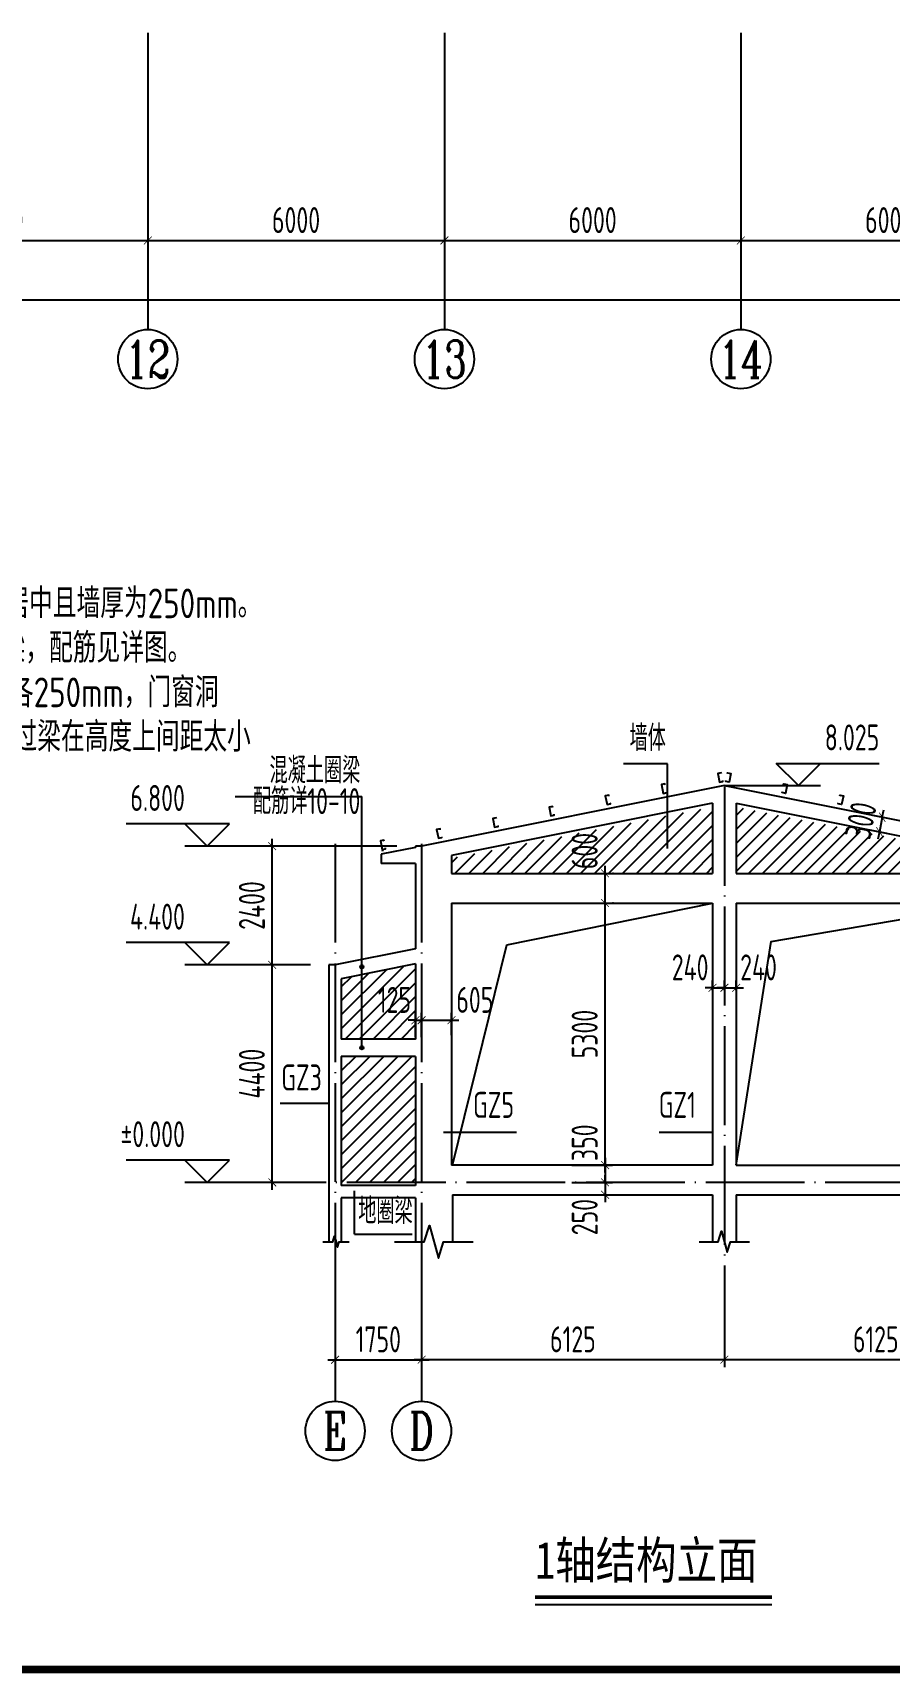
# Model space of a CAD drawing. Extents: x -159214 to 158333, y 7819 to 689505.
# Drawn here: x 98633 to 115959, y 135244 to 168420 of the extents above; entities that cross this region are included whole.
import ezdxf
from ezdxf.enums import TextEntityAlignment as Align

# ---------------------------------------------------------------- set-up
doc = ezdxf.new("R2010")
doc.units = 0
doc.header["$LTSCALE"] = 1000
doc.header["$PDMODE"] = 3
doc.linetypes.add('DOTE', pattern=[2.42, 2, -0.2, 0.02, -0.2])
doc.layers.get('0').update_dxf_attribs({"linetype": 'CONTINUOUS'})
doc.layers.get('Defpoints').update_dxf_attribs({"linetype": 'CONTINUOUS'})
for name, color, linetype in [('$0$TEXT', 7, 'CONTINUOUS'), ('d-轴线', 7, 'CONTINUOUS'), ('MOUNT', 3, 'CONTINUOUS'), ('PUB_DWGN', 7, 'CONTINUOUS'), ('PUB_TEXT', 7, 'CONTINUOUS'), ('PUB_TITLE', 4, 'CONTINUOUS'), ('图名层', 7, 'CONTINUOUS'), ('邓-AXIS', 1, 'DOTE'), ('邓-AXIS_DIM', 3, 'CONTINUOUS'), ('邓-AXIS_NUM', 7, 'CONTINUOUS'), ('邓-BASE_STR', 7, 'CONTINUOUS'), ('邓-COLU', 7, 'CONTINUOUS'), ('邓-DIM', 3, 'CONTINUOUS'), ('邓-HATCH', 8, 'CONTINUOUS'), ('邓-STWM_PL_THIN', 2, 'CONTINUOUS'), ('邓-TEXT', 7, 'CONTINUOUS'), ('邓-THIN', 7, 'CONTINUOUS')]:
    doc.layers.add(name, color=color, linetype=linetype)
doc.styles.add('$0$TSSD_Rein', font='Tssdeng.shx', dxfattribs={"width": 0.7, "bigfont": 'hztxt.shx'})
doc.styles.add('-GBCBIGGBENOR', font='GBENOR.shx', dxfattribs={"bigfont": 'GBCBIG.shx'})
doc.styles.add('-黑体', font='SIMHEI.TTF')
doc.styles.add('HZTXT', font='romans', dxfattribs={"bigfont": 'hztxt'})
doc.styles.add('title_font', font='GBENOR.shx', dxfattribs={"bigfont": 'GBCBIG.shx'})
doc.styles.add('TSSD_Axis', font='complex.shx', dxfattribs={"width": 0.7, "bigfont": 'hztxt.shx'})
doc.styles.add('TSSD_Dimension', font='tssdeng.shx', dxfattribs={"width": 0.7, "bigfont": 'Hztxt.shx'})
doc.styles.add('TSSD_Label', font='tssdeng.shx', dxfattribs={"width": 0.7, "bigfont": 'Hztxt.shx'})
doc.dimstyles.new('TSSD_150_150', dxfattribs={"dimtxt": 525, "dimasz": 150, "dimexe": 150, "dimexo": 375, "dimgap": 150, "dimtad": 1, "dimdec": 0, "dimzin": 0, "dimdsep": 46, "dimtxsty": 'TSSD_Dimension', "dimblk": 'ARCHTICK', "dimblk1": 'ARCHTICK', "dimblk2": 'ARCHTICK', "dimcen": 0, "dimdle": 150, "dimclrt": 7, "dimadec": 0, "dimazin": 0, "dimtfac": 1, "dimtdec": 0, "dimtix": 1, "dimtmove": 2, "dimatfit": 3, "dimfxl": 1, "dimtolj": 1, "dimtzin": 0, "dimarcsym": 0})
pattern_1 = [(45, (1853.62, 0), (-141.42136, 141.42136), [])]

# ---------------------------------------------------------------- blocks, each defined once
blk = doc.blocks.new('结构A2+0.5')
at = {"layer": 'PUB_TITLE', "const_width": 150}
blk.add_lwpolyline([(3750, -61500), (132150, -61500), (132150, -1500), (3750, -1500)], close=True, dxfattribs=at)
at = {"layer": 'MOUNT', "color": 4, "style": 'HZTXT'}
blk.add_attdef('00', (130703, -60956), '', height=330, dxfattribs=at)
at = {"layer": 'PUB_DWGN', "style": 'title_font'}
for tag, height, p in [('工程名称1', 900, (127304, -45157)), ('工程名称2', 900, (127304, -46498)), ('图号', 600, (127304, -61007))]:
    blk.add_attdef(tag, text='', height=height, dxfattribs=at).set_placement(p, align=Align.CENTER)
at = {"layer": 'PUB_TEXT', "style": '-GBCBIGGBENOR'}
for tag, height, p in [('图名1', 849, (127304, -51263)), ('图名2', 849, (127373, -52205)), ('日期', 600, (124615, -58935)), ('比例', 600, (129973, -58904))]:
    blk.add_attdef(tag, text='', height=height, dxfattribs=at).set_placement(p, align=Align.CENTER)
blk = doc.blocks.new('ts_axno')
at = {"color": 0, "linetype": 'ByBlock', "lineweight": -2}
blk.add_circle((0, 0), 0.5, dxfattribs=at)
at = {"color": 0, "linetype": 'ByBlock', "lineweight": -2, "style": 'TSSD_Axis', "width": 0.7}
blk.add_attdef('A', text='', height=0.6, dxfattribs=at).set_placement((0, 0), align=Align.MIDDLE_CENTER)
blk = doc.blocks.new('_ArchTick')
at = {"color": 0, "linetype": 'ByBlock', "const_width": 0.1}
blk.add_lwpolyline([(-0.53, -0.53), (0.53, 0.53)], dxfattribs=at)
blk = doc.blocks.new('*D140')
at = {"layer": 'Defpoints', "color": 0}
for p in [(57325, -18500), (63325, -18500), (63325, -22700)]:
    blk.add_point(p, dxfattribs=at)
at = {"layer": '邓-AXIS_DIM', "color": 0, "lineweight": -2}
for p, q in [((57325, -18875), (57325, -22850)), ((63325, -18875), (63325, -22850)), ((57175, -22700), (63475, -22700))]:
    blk.add_line(p, q, dxfattribs=at)
at = {"layer": '邓-AXIS_DIM', "color": 0, "lineweight": -2, "xscale": 150, "yscale": 150, "zscale": 150, "rotation": 180}
blk.add_blockref('_ArchTick', (57325, -22700), dxfattribs=at)
at = {"layer": '邓-AXIS_DIM', "color": 0, "lineweight": -2, "xscale": 150, "yscale": 150, "zscale": 150}
blk.add_blockref('_ArchTick', (63325, -22700), dxfattribs=at)
at = {"layer": '邓-AXIS_DIM', "color": 7, "insert": (60325, -22287.5), "char_height": 525, "attachment_point": 5, "style": 'TSSD_Dimension'}
blk.add_mtext('\\A1;6000', dxfattribs=at)
blk = doc.blocks.new('*D141')
at = {"layer": 'Defpoints', "color": 0}
for p in [(63325, -18500), (69325, -18500), (69325, -22700)]:
    blk.add_point(p, dxfattribs=at)
at = {"layer": '邓-AXIS_DIM', "color": 0, "lineweight": -2}
for p, q in [((63325, -18875), (63325, -22850)), ((69325, -18875), (69325, -22850)), ((63175, -22700), (69475, -22700))]:
    blk.add_line(p, q, dxfattribs=at)
at = {"layer": '邓-AXIS_DIM', "color": 0, "lineweight": -2, "xscale": 150, "yscale": 150, "zscale": 150, "rotation": 180}
blk.add_blockref('_ArchTick', (63325, -22700), dxfattribs=at)
at = {"layer": '邓-AXIS_DIM', "color": 0, "lineweight": -2, "xscale": 150, "yscale": 150, "zscale": 150}
blk.add_blockref('_ArchTick', (69325, -22700), dxfattribs=at)
at = {"layer": '邓-AXIS_DIM', "color": 7, "insert": (66325, -22287.5), "char_height": 525, "attachment_point": 5, "style": 'TSSD_Dimension'}
blk.add_mtext('\\A1;6000', dxfattribs=at)
blk = doc.blocks.new('*D142')
at = {"layer": 'Defpoints', "color": 0}
for p in [(69325, -18500), (75325, -18500), (75325, -22700)]:
    blk.add_point(p, dxfattribs=at)
at = {"layer": '邓-AXIS_DIM', "color": 0, "lineweight": -2}
for p, q in [((69325, -18875), (69325, -22850)), ((75325, -18875), (75325, -22850)), ((69175, -22700), (75475, -22700))]:
    blk.add_line(p, q, dxfattribs=at)
at = {"layer": '邓-AXIS_DIM', "color": 0, "lineweight": -2, "xscale": 150, "yscale": 150, "zscale": 150, "rotation": 180}
blk.add_blockref('_ArchTick', (69325, -22700), dxfattribs=at)
at = {"layer": '邓-AXIS_DIM', "color": 0, "lineweight": -2, "xscale": 150, "yscale": 150, "zscale": 150}
blk.add_blockref('_ArchTick', (75325, -22700), dxfattribs=at)
at = {"layer": '邓-AXIS_DIM', "color": 7, "insert": (72325, -22287.5), "char_height": 525, "attachment_point": 5, "style": 'TSSD_Dimension'}
blk.add_mtext('\\A1;6000', dxfattribs=at)
blk = doc.blocks.new('*D143')
at = {"layer": 'Defpoints', "color": 0}
for p in [(75325, -18500), (81325, -18500), (81325, -22700)]:
    blk.add_point(p, dxfattribs=at)
at = {"layer": '邓-AXIS_DIM', "color": 0, "lineweight": -2}
for p, q in [((75325, -18875), (75325, -22850)), ((81325, -18875), (81325, -22850)), ((75175, -22700), (81475, -22700))]:
    blk.add_line(p, q, dxfattribs=at)
at = {"layer": '邓-AXIS_DIM', "color": 0, "lineweight": -2, "xscale": 150, "yscale": 150, "zscale": 150, "rotation": 180}
blk.add_blockref('_ArchTick', (75325, -22700), dxfattribs=at)
at = {"layer": '邓-AXIS_DIM', "color": 0, "lineweight": -2, "xscale": 150, "yscale": 150, "zscale": 150}
blk.add_blockref('_ArchTick', (81325, -22700), dxfattribs=at)
at = {"layer": '邓-AXIS_DIM', "color": 7, "insert": (78325, -22287.5), "char_height": 525, "attachment_point": 5, "style": 'TSSD_Dimension'}
blk.add_mtext('\\A1;6000', dxfattribs=at)
blk = doc.blocks.new('*D147')
at = {"layer": 'Defpoints', "color": 0}
for p in [(0, -18500), (99450, -18500), (99450, -23900)]:
    blk.add_point(p, dxfattribs=at)
at = {"layer": '邓-AXIS_DIM', "color": 0, "lineweight": -2}
for p, q in [((0, -18875), (0, -24050)), ((99450, -18875), (99450, -24050)), ((-150, -23900), (99600, -23900))]:
    blk.add_line(p, q, dxfattribs=at)
at = {"layer": '邓-AXIS_DIM', "color": 0, "lineweight": -2, "xscale": 150, "yscale": 150, "zscale": 150, "rotation": 180}
blk.add_blockref('_ArchTick', (0, -23900), dxfattribs=at)
at = {"layer": '邓-AXIS_DIM', "color": 0, "lineweight": -2, "xscale": 150, "yscale": 150, "zscale": 150}
blk.add_blockref('_ArchTick', (99450, -23900), dxfattribs=at)
at = {"layer": '邓-AXIS_DIM', "color": 7, "insert": (49725, -23487.5), "char_height": 525, "attachment_point": 5, "style": 'TSSD_Dimension'}
blk.add_mtext('\\A1;99450', dxfattribs=at)
blk = doc.blocks.new('*D367')
at = {"layer": 'Defpoints', "color": 0}
for p in [(6125, -1728), (12250, -1728), (6125, -3586)]:
    blk.add_point(p, dxfattribs=at)
at = {"layer": '邓-AXIS_DIM', "color": 0, "lineweight": -2}
for p, q in [((6125, -2103), (6125, -3736)), ((12250, -2103), (12250, -3736)), ((12400, -3586), (5975, -3586))]:
    blk.add_line(p, q, dxfattribs=at)
at = {"layer": '邓-AXIS_DIM', "color": 0, "lineweight": -2, "xscale": 150, "yscale": 150, "zscale": 150, "rotation": 180}
blk.add_blockref('_ArchTick', (6125, -3586), dxfattribs=at)
at = {"layer": '邓-AXIS_DIM', "color": 0, "lineweight": -2, "xscale": 150, "yscale": 150, "zscale": 150}
blk.add_blockref('_ArchTick', (12250, -3586), dxfattribs=at)
at = {"layer": '邓-AXIS_DIM', "color": 7, "insert": (9188, -3173), "char_height": 525, "attachment_point": 5, "style": 'TSSD_Dimension'}
blk.add_mtext('\\A1;6125', dxfattribs=at)
blk = doc.blocks.new('*D368')
at = {"layer": 'Defpoints', "color": 0}
for p in [(0, -1728), (6125, -1728), (0, -3586)]:
    blk.add_point(p, dxfattribs=at)
at = {"layer": '邓-AXIS_DIM', "color": 0, "lineweight": -2}
for p, q in [((0, -2103), (0, -3736)), ((6125, -2103), (6125, -3736)), ((6275, -3586), (-150, -3586))]:
    blk.add_line(p, q, dxfattribs=at)
at = {"layer": '邓-AXIS_DIM', "color": 0, "lineweight": -2, "xscale": 150, "yscale": 150, "zscale": 150, "rotation": 180}
blk.add_blockref('_ArchTick', (0, -3586), dxfattribs=at)
at = {"layer": '邓-AXIS_DIM', "color": 0, "lineweight": -2, "xscale": 150, "yscale": 150, "zscale": 150}
blk.add_blockref('_ArchTick', (6125, -3586), dxfattribs=at)
at = {"layer": '邓-AXIS_DIM', "color": 7, "insert": (3062, -3173), "char_height": 525, "attachment_point": 5, "style": 'TSSD_Dimension'}
blk.add_mtext('\\A1;6125', dxfattribs=at)
blk = doc.blocks.new('*D369')
at = {"layer": 'Defpoints', "color": 0}
for p in [(2664, 5650), (3711, 5650), (2664, 350)]:
    blk.add_point(p, dxfattribs=at)
at = {"layer": '邓-DIM', "color": 0, "lineweight": -2}
for p, q in [((3039, 5650), (3861, 5650)), ((3711, 200), (3711, 5800)), ((3039, 350), (3861, 350))]:
    blk.add_line(p, q, dxfattribs=at)
at = {"layer": '邓-DIM', "color": 0, "lineweight": -2, "xscale": 150, "yscale": 150, "zscale": 150}
for p, rotation in [((3711, 5650), 90), ((3711, 350), 270)]:
    blk.add_blockref('_ArchTick', p, dxfattribs=dict(at, rotation=rotation))
at = {"layer": '邓-DIM', "color": 7, "insert": (3299, 3000), "char_height": 525, "attachment_point": 5, "rotation": 90, "style": 'TSSD_Dimension'}
blk.add_mtext('\\A1;5300', dxfattribs=at)
blk = doc.blocks.new('*D370')
at = {"layer": 'Defpoints', "color": 0}
for p in [(3504, 6250), (3711, 6250), (3504, 5650)]:
    blk.add_point(p, dxfattribs=at)
at = {"layer": '邓-DIM', "color": 0, "lineweight": -2}
for p, q in [((3711, 5500), (3711, 6400)), ((3879, 6250), (3861, 6250)), ((3879, 5650), (3861, 5650))]:
    blk.add_line(p, q, dxfattribs=at)
at = {"layer": '邓-DIM', "color": 0, "lineweight": -2, "xscale": 150, "yscale": 150, "zscale": 150}
for p, rotation in [((3711, 6250), 90), ((3711, 5650), 270)]:
    blk.add_blockref('_ArchTick', p, dxfattribs=dict(at, rotation=rotation))
at = {"layer": '邓-DIM', "color": 7, "insert": (3299, 6702), "char_height": 525, "attachment_point": 5, "rotation": 90, "style": 'TSSD_Dimension'}
blk.add_mtext('\\A1;600', dxfattribs=at)
blk = doc.blocks.new('*D371')
at = {"layer": 'Defpoints', "color": 0}
for p in [(2664, 350), (2664, 0), (3711, 0)]:
    blk.add_point(p, dxfattribs=at)
at = {"layer": '邓-DIM', "color": 0, "lineweight": -2}
for p, q in [((3039, 350), (3861, 350)), ((3711, 500), (3711, -150)), ((3039, 0), (3861, 0))]:
    blk.add_line(p, q, dxfattribs=at)
at = {"layer": '邓-DIM', "color": 0, "lineweight": -2, "xscale": 150, "yscale": 150, "zscale": 150}
for p, rotation in [((3711, 350), 90), ((3711, 0), 270)]:
    blk.add_blockref('_ArchTick', p, dxfattribs=dict(at, rotation=rotation))
at = {"layer": '邓-DIM', "color": 7, "insert": (3299, 802), "char_height": 525, "attachment_point": 5, "rotation": 90, "style": 'TSSD_Dimension'}
blk.add_mtext('\\A1;350', dxfattribs=at)
blk = doc.blocks.new('*D372')
at = {"layer": 'Defpoints', "color": 0}
for p in [(2664, 0), (2664, -250), (3711, -250)]:
    blk.add_point(p, dxfattribs=at)
at = {"layer": '邓-DIM', "color": 0, "lineweight": -2}
for p, q in [((3711, 0), (3711, 150)), ((3039, 0), (3861, 0)), ((3039, -250), (3861, -250)), ((3711, 0), (3711, -250)), ((3711, -250), (3711, -400))]:
    blk.add_line(p, q, dxfattribs=at)
at = {"layer": '邓-DIM', "color": 0, "lineweight": -2, "xscale": 150, "yscale": 150, "zscale": 150}
for p, rotation in [((3711, 0), 270), ((3711, -250), 90)]:
    blk.add_blockref('_ArchTick', p, dxfattribs=dict(at, rotation=rotation))
at = {"layer": '邓-DIM', "color": 7, "insert": (3299, -702), "char_height": 525, "attachment_point": 5, "rotation": 90, "style": 'TSSD_Dimension'}
blk.add_mtext('\\A1;250', dxfattribs=at)
blk = doc.blocks.new('*D373')
at = {"layer": 'Defpoints', "color": 0}
for p in [(6125, 3936), (5885, 3514), (6125, 3514)]:
    blk.add_point(p, dxfattribs=at)
at = {"layer": '邓-DIM', "color": 0, "lineweight": -2}
for p, q in [((5885, 3889), (5885, 4086)), ((6125, 3889), (6125, 4086)), ((5885, 3936), (5735, 3936)), ((5885, 3936), (6125, 3936)), ((6125, 3936), (6275, 3936))]:
    blk.add_line(p, q, dxfattribs=at)
at = {"layer": '邓-DIM', "color": 0, "lineweight": -2, "xscale": 150, "yscale": 150, "zscale": 150}
blk.add_blockref('_ArchTick', (5885, 3936), dxfattribs=at)
at = {"layer": '邓-DIM', "color": 0, "lineweight": -2, "xscale": 150, "yscale": 150, "zscale": 150, "rotation": 180}
blk.add_blockref('_ArchTick', (6125, 3936), dxfattribs=at)
at = {"layer": '邓-DIM', "color": 7, "insert": (5433, 4349), "char_height": 525, "attachment_point": 5, "style": 'TSSD_Dimension'}
blk.add_mtext('\\A1;240', dxfattribs=at)
blk = doc.blocks.new('*D374')
at = {"layer": 'Defpoints', "color": 0}
for p in [(6365, 3936), (6125, 3514), (6365, 3514)]:
    blk.add_point(p, dxfattribs=at)
at = {"layer": '邓-DIM', "color": 0, "lineweight": -2}
for p, q in [((6125, 3889), (6125, 4086)), ((6365, 3889), (6365, 4086)), ((6125, 3936), (5975, 3936)), ((6125, 3936), (6365, 3936)), ((6365, 3936), (6515, 3936))]:
    blk.add_line(p, q, dxfattribs=at)
at = {"layer": '邓-DIM', "color": 0, "lineweight": -2, "xscale": 150, "yscale": 150, "zscale": 150}
blk.add_blockref('_ArchTick', (6125, 3936), dxfattribs=at)
at = {"layer": '邓-DIM', "color": 0, "lineweight": -2, "xscale": 150, "yscale": 150, "zscale": 150, "rotation": 180}
blk.add_blockref('_ArchTick', (6365, 3936), dxfattribs=at)
at = {"layer": '邓-DIM', "color": 7, "insert": (6817, 4349), "char_height": 525, "attachment_point": 5, "style": 'TSSD_Dimension'}
blk.add_mtext('\\A1;240', dxfattribs=at)
blk = doc.blocks.new('*D375')
at = {"layer": 'Defpoints', "color": 0}
for p in [(0, 3280), (-125, 2565), (0, 2565)]:
    blk.add_point(p, dxfattribs=at)
at = {"layer": '邓-DIM', "color": 0, "lineweight": -2}
for p, q in [((-125, 2940), (-125, 3430)), ((0, 2940), (0, 3430)), ((-125, 3280), (-275, 3280)), ((-125, 3280), (0, 3280)), ((0, 3280), (150, 3280))]:
    blk.add_line(p, q, dxfattribs=at)
at = {"layer": '邓-DIM', "color": 0, "lineweight": -2, "xscale": 150, "yscale": 150, "zscale": 150}
blk.add_blockref('_ArchTick', (-125, 3280), dxfattribs=at)
at = {"layer": '邓-DIM', "color": 0, "lineweight": -2, "xscale": 150, "yscale": 150, "zscale": 150, "rotation": 180}
blk.add_blockref('_ArchTick', (0, 3280), dxfattribs=at)
at = {"layer": '邓-DIM', "color": 7, "insert": (-548, 3692), "char_height": 525, "attachment_point": 5, "style": 'TSSD_Dimension'}
blk.add_mtext('\\A1;125', dxfattribs=at)
blk = doc.blocks.new('*D376')
at = {"layer": 'Defpoints', "color": 0}
for p in [(605, 3280), (0, 2565), (605, 2606)]:
    blk.add_point(p, dxfattribs=at)
at = {"layer": '邓-DIM', "color": 0, "lineweight": -2}
for p, q in [((0, 2940), (0, 3430)), ((605, 2981), (605, 3430)), ((-150, 3280), (755, 3280))]:
    blk.add_line(p, q, dxfattribs=at)
at = {"layer": '邓-DIM', "color": 0, "lineweight": -2, "xscale": 150, "yscale": 150, "zscale": 150, "rotation": 180}
blk.add_blockref('_ArchTick', (0, 3280), dxfattribs=at)
at = {"layer": '邓-DIM', "color": 0, "lineweight": -2, "xscale": 150, "yscale": 150, "zscale": 150}
blk.add_blockref('_ArchTick', (605, 3280), dxfattribs=at)
at = {"layer": '邓-DIM', "color": 7, "insert": (1077, 3692), "char_height": 525, "attachment_point": 5, "style": 'TSSD_Dimension'}
blk.add_mtext('\\A1;605', dxfattribs=at)
blk = doc.blocks.new('*D366')
at = {"layer": 'Defpoints', "color": 0}
for p in [(-1750, -1728), (0, -1728), (0, -3586)]:
    blk.add_point(p, dxfattribs=at)
at = {"layer": '邓-DIM', "color": 0, "lineweight": -2}
for p, q in [((-1750, -2103), (-1750, -3736)), ((0, -2103), (0, -3736)), ((-1900, -3586), (150, -3586))]:
    blk.add_line(p, q, dxfattribs=at)
at = {"layer": '邓-DIM', "color": 0, "lineweight": -2, "xscale": 150, "yscale": 150, "zscale": 150, "rotation": 180}
blk.add_blockref('_ArchTick', (-1750, -3586), dxfattribs=at)
at = {"layer": '邓-DIM', "color": 0, "lineweight": -2, "xscale": 150, "yscale": 150, "zscale": 150}
blk.add_blockref('_ArchTick', (0, -3586), dxfattribs=at)
at = {"layer": '邓-DIM', "color": 7, "insert": (-875, -3173), "char_height": 525, "attachment_point": 5, "style": 'TSSD_Dimension'}
blk.add_mtext('\\A1;1750', dxfattribs=at)
blk = doc.blocks.new('*D364')
at = {"layer": 'Defpoints', "color": 0}
for p in [(-3021, 4400), (-1875, 4400), (-1875, 0)]:
    blk.add_point(p, dxfattribs=at)
at = {"layer": '邓-DIM', "color": 0, "lineweight": -2}
for p, q in [((-2250, 4400), (-3171, 4400)), ((-3021, -150), (-3021, 4550)), ((-2250, 0), (-3171, 0))]:
    blk.add_line(p, q, dxfattribs=at)
at = {"layer": '邓-DIM', "color": 0, "lineweight": -2, "xscale": 150, "yscale": 150, "zscale": 150}
for p, rotation in [((-3021, 4400), 90), ((-3021, 0), 270)]:
    blk.add_blockref('_ArchTick', p, dxfattribs=dict(at, rotation=rotation))
at = {"layer": '邓-DIM', "color": 7, "insert": (-3434, 2200), "char_height": 525, "attachment_point": 5, "rotation": 90, "style": 'TSSD_Dimension'}
blk.add_mtext('\\A1;4400', dxfattribs=at)
blk = doc.blocks.new('*D365')
at = {"layer": 'Defpoints', "color": 0}
for p in [(-3021, 6800), (-125, 6800), (-1875, 4400)]:
    blk.add_point(p, dxfattribs=at)
at = {"layer": '邓-DIM', "color": 0, "lineweight": -2}
for p, q in [((-500, 6800), (-3171, 6800)), ((-3021, 4250), (-3021, 6950)), ((-2250, 4400), (-3171, 4400))]:
    blk.add_line(p, q, dxfattribs=at)
at = {"layer": '邓-DIM', "color": 0, "lineweight": -2, "xscale": 150, "yscale": 150, "zscale": 150}
for p, rotation in [((-3021, 6800), 90), ((-3021, 4400), 270)]:
    blk.add_blockref('_ArchTick', p, dxfattribs=dict(at, rotation=rotation))
at = {"layer": '邓-DIM', "color": 7, "insert": (-3434, 5600), "char_height": 525, "attachment_point": 5, "rotation": 90, "style": 'TSSD_Dimension'}
blk.add_mtext('\\A1;2400', dxfattribs=at)
blk = doc.blocks.new('*D363')
at = {"layer": 'Defpoints', "color": 0}
for p in [(8757, 7499), (8698, 7204), (9261, 7092)]:
    blk.add_point(p, dxfattribs=at)
at = {"layer": '邓-DIM', "color": 0, "lineweight": -2}
for p, q in [((9125, 7425), (9467, 7357)), ((9320, 7386), (9261, 7092)), ((9320, 7386), (9350, 7533)), ((9066, 7131), (9408, 7062)), ((9261, 7092), (9232, 6945))]:
    blk.add_line(p, q, dxfattribs=at)
at = {"layer": '邓-DIM', "color": 0, "lineweight": -2, "xscale": 150, "yscale": 150, "zscale": 150}
for p, rotation in [((9320, 7386), 258.6900675259836), ((9261, 7092), 78.69006752598364)]:
    blk.add_blockref('_ArchTick', p, dxfattribs=dict(at, rotation=rotation))
at = {"layer": '邓-DIM', "color": 7, "insert": (8886, 7320), "char_height": 525, "attachment_point": 5, "rotation": 78.6901, "style": 'TSSD_Dimension'}
blk.add_mtext('\\A1;300', dxfattribs=at)
blk = doc.blocks.new('办公附属轴线')
at = {"layer": '邓-AXIS_NUM'}
for p, q in [((63325, -18500), (63325, -24500)), ((69325, -18500), (69325, -24500)), ((75325, -18500), (75325, -24500))]:
    blk.add_line(p, q, dxfattribs=at)
ref = blk.add_blockref('ts_axno', (63325, -25100), dxfattribs=dict(at, xscale=1200, yscale=1200, zscale=1200))
ref.add_attrib('12', '12', dxfattribs={"height": 750, "style": 'TSSD_Axis', "width": 0.7}).set_placement((63325, -25100), align=Align.MIDDLE_CENTER)
ref = blk.add_blockref('ts_axno', (69325, -25100), dxfattribs=dict(at, xscale=1200, yscale=1200, zscale=1200))
ref.add_attrib('13', '13', dxfattribs={"height": 750, "style": 'TSSD_Axis', "width": 0.7}).set_placement((69325, -25100), align=Align.MIDDLE_CENTER)
ref = blk.add_blockref('ts_axno', (75325, -25100), dxfattribs=dict(at, xscale=1200, yscale=1200, zscale=1200))
ref.add_attrib('14', '14', dxfattribs={"height": 750, "style": 'TSSD_Axis', "width": 0.7}).set_placement((75325, -25100), align=Align.MIDDLE_CENTER)
at = {"layer": '邓-AXIS_DIM'}
for base, p1, p2, picture, middle in [((99450, -23900), (0, -18500), (99450, -18500), '*D147', (49725, -23487.5)), ((63325, -22700), (57325, -18500), (63325, -18500), '*D140', (60325, -22287.5)), ((69325, -22700), (63325, -18500), (69325, -18500), '*D141', (66325, -22287.5)), ((75325, -22700), (69325, -18500), (75325, -18500), '*D142', (72325, -22287.5)), ((81325, -22700), (75325, -18500), (81325, -18500), '*D143', (78325, -22287.5))]:
    dim = blk.add_linear_dim(base=base, p1=p1, p2=p2, angle=180, dimstyle='TSSD_150_150', dxfattribs=at)
    dim.commit()
    dim.dimension.update_dxf_attribs({"geometry": picture, "text_midpoint": middle})
blk = doc.blocks.new('1轴立面')
at = {"layer": '邓-AXIS'}
for p, q in [((6125, 8000), (6125, -2219.2)), ((-1750, 6850), (-1750, -2219.2)), ((0, 6850), (0, -2219.2)), ((39207.7, 0), (-2815.6, 0))]:
    blk.add_line(p, q, dxfattribs=at)
at = {"layer": '邓-AXIS_NUM'}
for p, q in [((-1750, -2219.2), (-1750, -4424.6)), ((0, -2219.2), (0, -4424.6))]:
    blk.add_line(p, q, dxfattribs=at)
at = {"layer": '邓-BASE_STR'}
for p, q in [((6125, 8025), (0, 6800)), ((6125, 8025), (17000, 5850)), ((5885, 7671.1), (605, 6615.1)), ((5885, 7671.1), (5885, 6250)), ((6365, 7671.1), (6365, 6250)), ((6365, 7671.1), (11645, 6615.1)), ((-125, 6775), (-820.3, 6635.9)), ((-820.3, 6635.9), (-820.3, 6450)), ((0, 6800), (-125, 6800)), ((-125, 6800), (-125, 6775)), ((-125, 6450), (-820.3, 6450)), ((605, 6250), (5885, 6250)), ((6365, 6250), (11645, 6250)), ((605, 5650), (5885, 5650)), ((1722.4, 4802.7), (5885, 5650)), ((5885, 5650), (5885, 350)), ((6365, 5650), (6365, 350)), ((6365, 5650), (11645, 5650)), ((-125, 4725), (-1750, 4400)), ((625, 350), (1722.4, 4802.7)), ((-1750, 4400), (-1875, 4400)), ((-1875, 4400), (-1875, -1200)), ((-125, 4419.1), (-1625, 4119.1)), ((-1625, 4119.1), (-1625, 2900)), ((-125, 2900), (-1625, 2900)), ((-125, 2550), (-1625, 2550)), ((-1625, 2550), (-1625, -60)), ((5885, 350), (605, 350)), ((6365, 350), (11645, 350)), ((-125, -60), (-1625, -60)), ((-125, -310), (-1625, -310)), ((-1625, -310), (-1625, -1200)), ((625, -250), (5885, -250)), ((5885, -250), (5885, -1200)), ((6365, -250), (6365, -1200)), ((6365, -250), (11625, -250))]:
    blk.add_line(p, q, dxfattribs=at)
blk.add_lwpolyline([(6365, 350), (7069.7, 4871.8), (11625, 5650)], dxfattribs=at)
at = {"layer": '邓-COLU'}
for p, q in [((-125, 6800), (-125, 6775)), ((-125, 6450), (-125, 4725)), ((605, 6615.1), (605, 6250)), ((605, 5650), (605, 350)), ((-125, 4419.1), (-125, 2900)), ((-125, 2550), (-125, -60)), ((-125, -310), (-125, -1200)), ((625, -250), (625, -1200))]:
    blk.add_line(p, q, dxfattribs=at)
at = {"layer": '邓-STWM_PL_THIN'}
blk.add_line((-833.2, 6908.3), (-791.5, 6700), dxfattribs=at)
for points in [[(4926.8, 8039.6), (4922.9, 8059.2), (4854.2, 8045.4), (4889.5, 7868.9), (4958.2, 7882.7), (4954.2, 7902.3)], [(6064.2, 8267.3), (6060.3, 8287), (5991.6, 8273.2), (6026.9, 8096.7), (6095.6, 8110.5), (6091.7, 8130.1)], [(6185.8, 8267.3), (6189.7, 8287), (6258.4, 8273.2), (6223.1, 8096.7), (6154.4, 8110.5), (6158.3, 8130.1)], [(7323.2, 8039.6), (7327.1, 8059.2), (7395.8, 8045.4), (7360.5, 7868.9), (7291.8, 7882.7), (7295.8, 7902.3)], [(3789.3, 7812.1), (3785.4, 7831.7), (3716.8, 7818), (3752.1, 7641.4), (3820.7, 7655.2), (3816.8, 7674.8)], [(8460.7, 7812.4), (8464.7, 7832), (8533.3, 7818.2), (8498, 7641.7), (8429.4, 7655.5), (8433.3, 7675.1)], [(1514.4, 7357.1), (1510.4, 7376.7), (1441.8, 7363), (1477.1, 7186.5), (1545.7, 7200.2), (1541.8, 7219.8)], [(2651.8, 7584.6), (2647.9, 7604.2), (2579.3, 7590.5), (2614.6, 7414), (2683.2, 7427.7), (2679.3, 7447.3)], [(376.9, 7129.6), (373, 7149.2), (304.3, 7135.5), (339.6, 6959), (408.3, 6972.7), (404.3, 6992.3)], [(-760.6, 6902.4), (-764.6, 6922), (-833.2, 6908.3), (-797.9, 6731.8), (-729.3, 6745.5), (-733.2, 6765.1)]]:
    blk.add_lwpolyline(points, dxfattribs=at)
at = {"layer": '邓-THIN'}
for p, q in [((7622, 8025), (7172, 8475)), ((7172, 8475), (8072, 8475)), ((7622, 8025), (8072, 8475)), ((8072, 8475), (9259.3, 8475)), ((6125, 8025), (8072, 8025)), ((6946.3, 8024), (6946.3, 8024)), ((7622, 8025), (7622, 8025)), ((-4788.6, 7250), (-5975.9, 7250)), ((-4338.6, 6800), (-4788.6, 7250)), ((-3888.6, 7250), (-4788.6, 7250)), ((-4338.6, 6800), (-3888.6, 7250)), ((-3171.1, 6800), (-4788.6, 6800)), ((-4338.6, 6800), (-4338.6, 6800)), ((-4788.6, 4850), (-5975.9, 4850)), ((-4338.6, 4400), (-4788.6, 4850)), ((-3888.6, 4850), (-4788.6, 4850)), ((-4338.6, 4400), (-3888.6, 4850)), ((-3171.1, 4400), (-4788.6, 4400)), ((-4338.6, 4400), (-4338.6, 4400)), ((-4788.6, 450), (-5975.9, 450)), ((-4338.6, 0), (-4788.6, 450)), ((-3888.6, 450), (-4788.6, 450)), ((-4338.6, 0), (-3888.6, 450)), ((-3171.1, 0), (-4788.6, 0)), ((-4338.6, 0), (-4338.6, 0))]:
    blk.add_line(p, q, dxfattribs=at)
for points in [[(-545, -1200), (55, -1200), (160, -870), (340, -1530), (445, -1200), (1045, -1200)], [(5616.2, -1200), (6000.2, -1200), (6067.4, -988.8), (6182.6, -1411.2), (6249.8, -1200), (6633.8, -1200)], [(-1995, -1200), (-1795, -1200), (-1760, -1090), (-1700, -1310), (-1665, -1200), (-1465, -1200)]]:
    blk.add_lwpolyline(points, dxfattribs=at)
at = {"layer": '邓-AXIS_NUM'}
ref = blk.add_blockref('ts_axno', (-1750, -5024.6), dxfattribs=dict(at, xscale=1200, yscale=1200, zscale=1200))
ref.add_attrib('E', 'E', dxfattribs={"height": 750, "style": 'TSSD_Axis', "width": 0.7}).set_placement((-1750, -5024.6), align=Align.MIDDLE_CENTER)
ref = blk.add_blockref('ts_axno', (0, -5024.6), dxfattribs=dict(at, xscale=1200, yscale=1200, zscale=1200))
ref.add_attrib('E', 'D', dxfattribs={"height": 750, "style": 'TSSD_Axis', "width": 0.7}).set_placement((0, -5024.6), align=Align.MIDDLE_CENTER)
at = {"layer": '邓-THIN', "style": 'TSSD_Label', "width": 0.7}
for s, p in [('8.025', (9259.3, 8580)), ('6.800', (-4788.6, 7355)), ('4.400', (-4788.6, 4955)), ('±0.000', (-4788.6, 555))]:
    blk.add_text(s, height=525, dxfattribs=at).set_placement(p, align=Align.BOTTOM_RIGHT)
at = {"layer": '邓-AXIS_DIM'}
for base, p1, p2, picture, middle in [((0, -3585.9), (6125, -1727.9), (0, -1727.9), '*D368', (3062.5, -3173.4)), ((6125, -3585.9), (12250, -1727.9), (6125, -1727.9), '*D367', (9187.5, -3173.4))]:
    dim = blk.add_linear_dim(base=base, p1=p1, p2=p2, angle=180, dimstyle='TSSD_150_150', dxfattribs=at)
    dim.commit()
    dim.dimension.update_dxf_attribs({"geometry": picture, "text_midpoint": middle})
at = {"layer": '邓-DIM'}
dim = blk.add_aligned_dim(p1=(8757.1, 7498.6), p2=(8698.2, 7204.4), distance=574.3, dimstyle='TSSD_150_150', dxfattribs=at)
dim.commit()
dim.dimension.update_dxf_attribs({"geometry": '*D363', "text_midpoint": (8886.3, 7319.8)})
for base, p1, p2, picture, middle in [((3711.3, 6250), (3503.9, 5650), (3503.9, 6250), '*D370', (3298.8, 6701.6)), ((3711.3, 0), (2664, 350), (2664, 0), '*D371', (3298.8, 801.6)), ((3711.3, -250), (2664, 0), (2664, -250), '*D372', (3298.8, -701.6))]:
    dim = blk.add_linear_dim(base=base, p1=p1, p2=p2, angle=90, dimstyle='TSSD_150_150', dxfattribs=at)
    dim.commit()
    dim.dimension.update_dxf_attribs({"geometry": picture, "text_midpoint": middle, "dimtype": 128})
for base, p1, p2, picture, middle in [((-3021.1, 6800), (-1875, 4400), (-125, 6800), '*D365', (-3433.6, 5600)), ((3711.3, 5650), (2664, 350), (2664, 5650), '*D369', (3298.8, 3000)), ((-3021.1, 4400), (-1875, 0), (-1875, 4400), '*D364', (-3433.6, 2200))]:
    dim = blk.add_linear_dim(base=base, p1=p1, p2=p2, angle=90, dimstyle='TSSD_150_150', dxfattribs=at)
    dim.commit()
    dim.dimension.update_dxf_attribs({"geometry": picture, "text_midpoint": middle})
for base, p1, p2, picture, middle in [((6125, 3936), (5885, 3513.5), (6125, 3513.5), '*D373', (5433.4, 4348.5)), ((6365, 3936), (6125, 3513.5), (6365, 3513.5), '*D374', (6816.6, 4348.5)), ((0, 3279.6), (-125, 2564.8), (0, 2564.8), '*D375', (-548.4, 3692.1)), ((605, 3279.6), (0, 2564.8), (605, 2606), '*D376', (1076.6, 3692.1))]:
    dim = blk.add_linear_dim(base=base, p1=p1, p2=p2, dimstyle='TSSD_150_150', dxfattribs=at)
    dim.commit()
    dim.dimension.update_dxf_attribs({"geometry": picture, "text_midpoint": middle, "dimtype": 128})
dim = blk.add_linear_dim(base=(0, -3585.9), p1=(-1750, -1727.9), p2=(0, -1727.9), dimstyle='TSSD_150_150', dxfattribs=at)
dim.commit()
dim.dimension.update_dxf_attribs({"geometry": '*D366', "text_midpoint": (-875, -3173.4)})

msp = doc.modelspace()

# ---------------------------------------------------------------- hatches: boundary and pattern name
at = {"layer": '邓-HATCH'}
h = msp.add_hatch(dxfattribs=at)
h.set_pattern_fill('METAL', color=256, scale=50, style=0)
h.set_pattern_definition(pattern_1)
h.paths.add_polyline_path([(112863.6, 152765.7), (112863.6, 151419.4), (118143.6, 151419.4), (118143.6, 151731.3)])
h.paths.add_polyline_path([(115569.8, 151891.2), (115767, 152897.9), (115093.2, 153029.9), (114896, 152023.2)], flags=9)
h = msp.add_hatch(dxfattribs=at)
h.set_pattern_fill('METAL', color=256, scale=50, style=0)
h.set_pattern_definition(pattern_1)
h.paths.add_polyline_path([(112383.6, 152765.7), (107103.6, 151731.3), (107103.6, 151419.4), (112383.6, 151419.4)])
h.paths.add_polyline_path([(110150.8, 151358.2), (110150.8, 152383.9), (109464.3, 152383.9), (109464.3, 151358.2)], flags=9)
h = msp.add_hatch(dxfattribs=at)
h.set_pattern_fill('METAL', color=256, scale=50, style=0)
h.set_pattern_definition(pattern_1)
h.paths.add_polyline_path([(106373.6, 149588.5), (104873.6, 149288.5), (104873.6, 148069.4), (106373.6, 148069.4)])
h.paths.add_polyline_path([(105465.6, 148508.1), (106434.9, 148508.1), (106434.9, 149194.7), (105465.6, 149194.7)], flags=9)
h = msp.add_hatch(color=256, dxfattribs=at)
edge = h.paths.add_edge_path()
edge.add_arc((105289.7, 149530), 36.8, 0, 360)
h = msp.add_hatch(dxfattribs=at)
h.set_pattern_fill('METAL', color=256, scale=50, style=0)
h.set_pattern_definition(pattern_1)
h.paths.add_polyline_path([(106373.6, 147719.4), (104873.6, 147719.4), (104873.6, 145169.4), (106373.6, 145169.4)])
h = msp.add_hatch(color=256, dxfattribs=at)
edge = h.paths.add_edge_path()
edge.add_arc((105289.7, 147894.5), 36.8, 0, 360)

# ---------------------------------------------------------------- linework, layer by layer
at = {"layer": '图名层', "const_width": 75}
msp.add_lwpolyline([(108793.8, 136780), (113585, 136780)], dxfattribs=at)
at = {"layer": '图名层'}
msp.add_lwpolyline([(108793.8, 136630), (113585, 136630)], dxfattribs=at)
at = {"layer": '邓-BASE_STR'}
for p, q in [((111471.8, 153632), (110580.5, 153632)), ((111471.8, 151923.5), (111471.8, 153632)), ((102725.1, 152976.8), (105289.7, 152976.8)), ((105289.7, 147894.5), (105289.7, 152976.8))]:
    msp.add_line(p, q, dxfattribs=at)
for centre in [(105289.7, 149530), (105289.7, 147894.5)]:
    msp.add_circle(centre, 36.8, dxfattribs=at)
at = {"layer": '邓-TEXT'}
for p, q in [((103638.2, 146769.4), (104623.6, 146769.4)), ((106939.3, 146186), (108421.5, 146186)), ((111302.1, 146186), (112383.6, 146186)), ((105144, 144120.8), (105144, 144998.7)), ((105144, 144120.8), (106305.2, 144120.8))]:
    msp.add_line(p, q, dxfattribs=at)
at = {"layer": '邓-THIN'}
msp.add_line((113895, 153643.4), (115082.3, 153643.4), dxfattribs=at)

# ---------------------------------------------------------------- block references
at = {"layer": 'd-轴线'}
msp.add_blockref('办公附属轴线', (37633.7, 186919.7), dxfattribs=at)
at = {"layer": '邓-BASE_STR'}
msp.add_blockref('1轴立面', (106498.6, 145169.4), dxfattribs=at)
at = {"layer": '邓-DIM'}
msp.add_blockref('结构A2+0.5', (24682.6, 196818.8), dxfattribs=at)

# ---------------------------------------------------------------- texts
at = {"layer": '$0$TEXT', "style": '$0$TSSD_Rein', "width": 0.8}
for s, p in [('1、墙柱定位尺寸未注明者，均为轴线居中。承重砖墙均为轴线居中且墙厚为250mm。', (84888.6, 156581)), ('2、所有承重砖墙在6.800标高处均设置：墙厚x350（高）圈梁，配筋见详图。', (84888.6, 155681)), ('3、所有门窗洞口顶设置过梁，过梁伸进洞口两边支承长度至少各250mm，门窗洞', (84888.6, 154781)), ('   口尺寸详见建施图，过梁配筋详见结构设计总说明。圈梁与过梁在高度上间距太小', (84888.6, 153881))]:
    msp.add_text(s, height=600, dxfattribs=at).set_placement(p)
at = {"layer": '图名层', "style": '-黑体', "width": 0.8}
msp.add_text('1轴结构立面', height=750, dxfattribs=at).set_placement((108793.8, 136930), align=Align.BOTTOM_LEFT)
at = {"layer": '邓-TEXT', "style": 'TSSD_Label', "width": 0.7}
for s, p in [('GZ3', (104480.7, 146872)), ('GZ5', (108370, 146317.3)), ('GZ1', (112046.3, 146317.3)), ('地圈梁', (106318.4, 144172.3))]:
    msp.add_text(s, height=525, dxfattribs=at).set_placement(p, align=Align.BOTTOM_RIGHT)
at = {"layer": '邓-THIN', "style": 'TSSD_Label', "width": 0.7}
for s, p in [('墙体', (111441, 153737)), ('混凝土圈梁', (105258.9, 153081.8)), ('配筋详10-10', (105258.9, 152461.3))]:
    msp.add_text(s, height=525, dxfattribs=at).set_placement(p, align=Align.BOTTOM_RIGHT)

doc.saveas('drawing.dxf')
